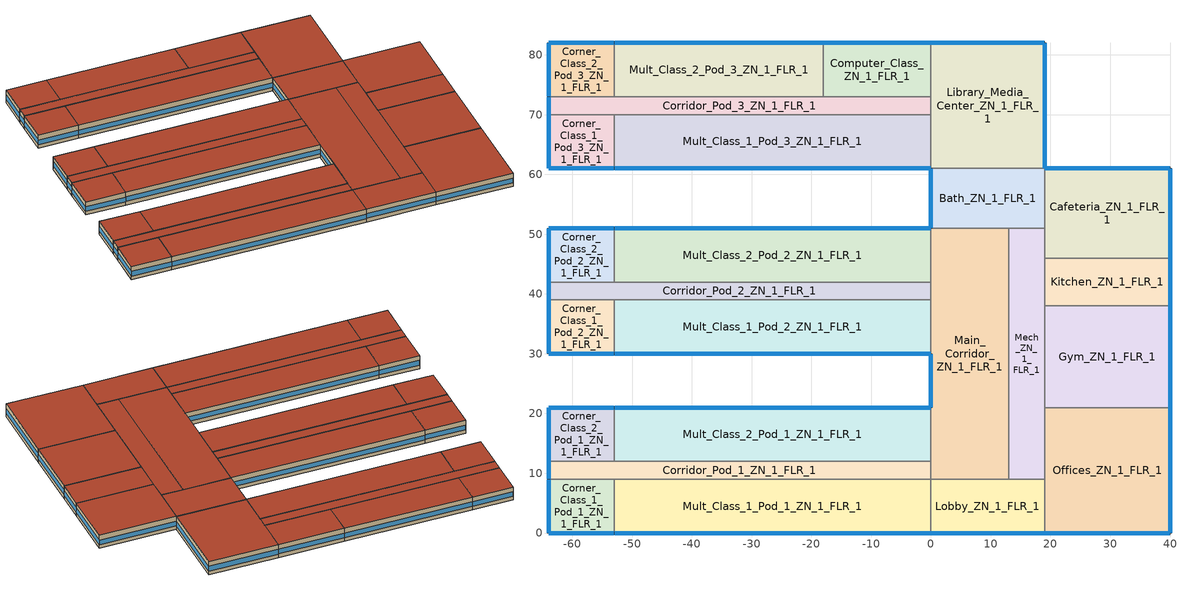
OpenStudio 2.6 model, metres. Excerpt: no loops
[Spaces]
Library_Media_Center_ZN_1_FLR_1
 floor ground: 19,82 19,61 0,61 0,82 z0
 wall outside: 19,61 19,82 0,82 z0:4
 wall to Computer_Class_ZN_1_FLR_1: 0,82 0,73 z0:4
 wall to Bath_ZN_1_FLR_1: 0,61 19,61 z0:4
 wall to Mult_Class_1_Pod_3_ZN_1_FLR_1: 0,70 0,61 z0:4
 wall to Corridor_Pod_3_ZN_1_FLR_1: 0,73 0,70 z0:4
 window: 19,61.05 19,81.95 / 18.95,82 0.05,82 z1.1:2.51
 roof outside: 19,61 19,82 0,82 0,61 z4
Main_Corridor_ZN_1_FLR_1
 floor ground: 13,51 13,9 0,9 0,51 z0
 wall outside: 0,30 0,21 z0:4
 wall to Lobby_ZN_1_FLR_1: 0,9 13,9 z0:4
 wall to Mult_Class_2_Pod_2_ZN_1_FLR_1: 0,51 0,42 z0:4
 wall to Mult_Class_2_Pod_1_ZN_1_FLR_1: 0,21 0,12 z0:4
 wall to Corridor_Pod_1_ZN_1_FLR_1: 0,12 0,9 z0:4
 wall to Bath_ZN_1_FLR_1: 13,51 0,51 z0:4
 wall to Mech_ZN_1_FLR_1: 13,9 13,51 z0:4
 wall to Corridor_Pod_2_ZN_1_FLR_1: 0,42 0,39 z0:4
 wall to Mult_Class_1_Pod_2_ZN_1_FLR_1: 0,39 0,30 z0:4
 window: 0,29.95 0,21.05 z1.1:2.52
 roof outside: 13,9 13,51 0,51 0,9 z4
Corridor_Pod_2_ZN_1_FLR_1
 floor ground: 0,42 0,39 -64,39 -64,42 z0
 wall outside: -64,42 -64,39 z0:4
 wall to Corner_Class_2_Pod_2_ZN_1_FLR_1: -53,42 -64,42 z0:4
 wall to Mult_Class_1_Pod_2_ZN_1_FLR_1: -53,39 0,39 z0:4
 wall to Corner_Class_1_Pod_2_ZN_1_FLR_1: -64,39 -53,39 z0:4
 wall to Mult_Class_2_Pod_2_ZN_1_FLR_1: 0,42 -53,42 z0:4
 window: -64,41.95 -64,39.05 z1.1:2.55
 roof outside: 0,39 0,42 -64,42 -64,39 z4
Kitchen_ZN_1_FLR_1
 floor ground: 40,46 40,38 19,38 19,46 z0
 wall outside: 40,38 40,46 z0:4
 wall to Mech_ZN_1_FLR_1: 19,46 19,38 z0:4
 wall to Cafeteria_ZN_1_FLR_1: 40,46 19,46 z0:4
 wall to Gym_ZN_1_FLR_1: 19,38 40,38 z0:4
 window: 40,38.05 40,45.95 z1.1:2.52
 roof outside: 40,38 40,46 19,46 19,38 z4
Computer_Class_ZN_1_FLR_1
 floor ground: 0,82 0,73 -18,73 -18,82 z0
 wall outside: 0,82 -18,82 z0:4
 wall to Corridor_Pod_3_ZN_1_FLR_1: -18,73 0,73 z0:4
 wall to Mult_Class_2_Pod_3_ZN_1_FLR_1: -18,82 -18,73 z0:4
 window: -0.05,82 -17.95,82 z1.1:2.51
 roof outside: 0,73 0,82 -18,82 -18,73 z4
Corner_Class_2_Pod_2_ZN_1_FLR_1
 floor ground: -53,51 -53,42 -64,42 -64,51 z0
 wall outside: -53,51 -64,51 -64,42 z0:4
 wall to Mult_Class_2_Pod_2_ZN_1_FLR_1: -53,42 -53,51 z0:4
 window: -53.05,51 -63.95,51 z1.1:2.51; -64,50.95 -64,42.05 z1.1:2.52
 roof outside: -53,42 -53,51 -64,51 -64,42 z4
Corridor_Pod_3_ZN_1_FLR_1
 floor ground: 0,73 0,70 -64,70 -64,73 z0
 wall outside: -64,73 -64,70 z0:4
 wall to Mult_Class_2_Pod_3_ZN_1_FLR_1: -18,73 -53,73 z0:4
 wall to Corner_Class_2_Pod_3_ZN_1_FLR_1: -53,73 -64,73 z0:4
 wall to Mult_Class_1_Pod_3_ZN_1_FLR_1: -53,70 0,70 z0:4
 wall to Corner_Class_1_Pod_3_ZN_1_FLR_1: -64,70 -53,70 z0:4
 window: -64,72.95 -64,70.05 z1.1:2.55
 roof outside: 0,70 0,73 -64,73 -64,70 z4
Mech_ZN_1_FLR_1
 floor ground: 19,51 19,9 13,9 13,51 z0
 wall to Lobby_ZN_1_FLR_1: 13,9 19,9 z0:4
 wall to Offices_ZN_1_FLR_1: 19,9 19,21 z0:4
 wall to Gym_ZN_1_FLR_1: 19,21 19,38 z0:4
 wall to Bath_ZN_1_FLR_1: 19,51 13,51 z0:4
 wall to Cafeteria_ZN_1_FLR_1: 19,46 19,51 z0:4
 roof outside: 19,9 19,51 13,51 13,9 z4
Mult_Class_1_Pod_1_ZN_1_FLR_1
 floor ground: 0,9 0,0 -53,0 -53,9 z0
 wall outside: -53,0 0,0 z0:4
 wall to Lobby_ZN_1_FLR_1: 0,0 0,9 z0:4
 wall to Corridor_Pod_1_ZN_1_FLR_1: 0,9 -53,9 z0:4
 wall to Corner_Class_1_Pod_1_ZN_1_FLR_1: -53,9 -53,0 z0:4
 window: -52.95,0 -0.05,0 z1.1:2.5
 roof outside: 0,0 0,9 -53,9 -53,0 z4
Mult_Class_1_Pod_2_ZN_1_FLR_1
 floor ground: 0,39 0,30 -53,30 -53,39 z0
 wall outside: -53,30 0,30 z0:4
 wall to Corner_Class_1_Pod_2_ZN_1_FLR_1: -53,39 -53,30 z0:4
 window: -52.95,30 -0.05,30 z1.1:2.5
 roof outside: 0,30 0,39 -53,39 -53,30 z4
Cafeteria_ZN_1_FLR_1
 floor ground: 40,61 40,46 19,46 19,61 z0
 wall outside: 40,46 40,61 19,61 z0:4
 wall to Bath_ZN_1_FLR_1: 19,61 19,51 z0:4
 window: 39.95,61 19.05,61 / 40,46.05 40,60.95 z1.1:2.51
 roof outside: 40,46 40,61 19,61 19,46 z4
Corner_Class_2_Pod_3_ZN_1_FLR_1
 floor ground: -53,82 -53,73 -64,73 -64,82 z0
 wall outside: -53,82 -64,82 -64,73 z0:4
 wall to Mult_Class_2_Pod_3_ZN_1_FLR_1: -53,73 -53,82 z0:4
 window: -64,81.95 -64,73.05 z1.1:2.52; -53.05,82 -63.95,82 z1.1:2.51
 roof outside: -53,73 -53,82 -64,82 -64,73 z4
Corner_Class_2_Pod_1_ZN_1_FLR_1
 floor ground: -53,21 -53,12 -64,12 -64,21 z0
 wall outside: -53,21 -64,21 -64,12 z0:4
 wall to Mult_Class_2_Pod_1_ZN_1_FLR_1: -53,12 -53,21 z0:4
 wall to Corridor_Pod_1_ZN_1_FLR_1: -64,12 -53,12 z0:4
 window: -53.05,21 -63.95,21 z1.1:2.51; -64,20.95 -64,12.05 z1.1:2.52
 roof outside: -53,12 -53,21 -64,21 -64,12 z4
Corridor_Pod_1_ZN_1_FLR_1
 floor ground: 0,12 0,9 -64,9 -64,12 z0
 wall outside: -64,12 -64,9 z0:4
 wall to Corner_Class_1_Pod_1_ZN_1_FLR_1: -64,9 -53,9 z0:4
 wall to Mult_Class_2_Pod_1_ZN_1_FLR_1: 0,12 -53,12 z0:4
 window: -64,11.95 -64,9.05 z1.1:2.55
 roof outside: 0,9 0,12 -64,12 -64,9 z4
Mult_Class_2_Pod_2_ZN_1_FLR_1
 floor ground: 0,51 0,42 -53,42 -53,51 z0
 wall outside: 0,51 -53,51 z0:4
 window: -0.05,51 -52.95,51 z1.1:2.5
 roof outside: 0,42 0,51 -53,51 -53,42 z4
Bath_ZN_1_FLR_1
 floor ground: 19,61 19,51 0,51 0,61 z0
 wall outside: 0,61 0,51 z0:4
 window: 0,60.95 0,51.05 z1.1:2.51
 roof outside: 19,51 19,61 0,61 0,51 z4
Corner_Class_1_Pod_3_ZN_1_FLR_1
 floor ground: -53,70 -53,61 -64,61 -64,70 z0
 wall outside: -64,70 -64,61 -53,61 z0:4
 wall to Mult_Class_1_Pod_3_ZN_1_FLR_1: -53,61 -53,70 z0:4
 window: -64,69.95 -64,61.05 z1.1:2.52; -63.95,61 -53.05,61 z1.1:2.51
 roof outside: -53,61 -53,70 -64,70 -64,61 z4
Gym_ZN_1_FLR_1
 floor ground: 40,38 40,21 19,21 19,38 z0
 wall outside: 40,21 40,38 z0:4
 wall to Offices_ZN_1_FLR_1: 19,21 40,21 z0:4
 window: 40,21.05 40,37.95 z1.1:2.51
 roof outside: 40,21 40,38 19,38 19,21 z4
Lobby_ZN_1_FLR_1
 floor ground: 19,9 19,0 0,0 0,9 z0
 wall outside: 0,0 19,0 z0:4
 wall to Offices_ZN_1_FLR_1: 19,0 19,9 z0:4
 window: 0.05,0 18.95,0 z1.1:2.51
 roof outside: 19,0 19,9 0,9 0,0 z4
Mult_Class_2_Pod_1_ZN_1_FLR_1
 floor ground: 0,21 0,12 -53,12 -53,21 z0
 wall outside: 0,21 -53,21 z0:4
 window: -0.05,21 -52.95,21 z1.1:2.5
 roof outside: 0,12 0,21 -53,21 -53,12 z4
Mult_Class_2_Pod_3_ZN_1_FLR_1
 floor ground: -18,82 -18,73 -53,73 -53,82 z0
 wall outside: -18,82 -53,82 z0:4
 window: -18.05,82 -52.95,82 z1.1:2.5
 roof outside: -18,73 -18,82 -53,82 -53,73 z4
Offices_ZN_1_FLR_1
 floor ground: 40,21 40,0 19,0 19,21 z0
 wall outside: 19,0 40,0 40,21 z0:4
 window: 19.05,0 39.95,0 / 40,0.05 40,20.95 z1.1:2.51
 roof outside: 40,0 40,21 19,21 19,0 z4
Mult_Class_1_Pod_3_ZN_1_FLR_1
 floor ground: 0,70 0,61 -53,61 -53,70 z0
 wall outside: -53,61 0,61 z0:4
 window: -52.95,61 -0.05,61 z1.1:2.5
 roof outside: 0,61 0,70 -53,70 -53,61 z4
Corner_Class_1_Pod_2_ZN_1_FLR_1
 floor ground: -53,39 -53,30 -64,30 -64,39 z0
 wall outside: -64,39 -64,30 -53,30 z0:4
 window: -64,38.95 -64,30.05 z1.1:2.52; -63.95,30 -53.05,30 z1.1:2.51
 roof outside: -53,30 -53,39 -64,39 -64,30 z4
Corner_Class_1_Pod_1_ZN_1_FLR_1
 floor ground: -53,9 -53,0 -64,0 -64,9 z0
 wall outside: -64,9 -64,0 -53,0 z0:4
 window: -63.95,0 -53.05,0 z1.1:2.51; -64,8.95 -64,0.05 z1.1:2.52
 roof outside: -53,0 -53,9 -64,9 -64,0 z4
[Site]
Toronto Pearson Intl AP_ON_CAN: Latitude {deg}=43.677; Longitude {deg}=-79.631; Time Zone {hr}=-5; Elevation {m}=173.4; Terrain=City
[Building]
Building 1: North Axis {deg}=0; Default Construction Set=BTAP-Mass at hdd = 3890.0; Standards Number of Stories=1; Standards Number of Above Ground Stories=1; Standards Building Type=PrimarySchool
[Site:WaterMainsTemperature]
Calculation Method=Correlation; Annual Average Outdoor Air Temperature {C}=9.05833; Maximum Difference In Monthly Average Outdoor Air Temperatures {deltaC}=28.3
[Site:GroundTemperature:BuildingSurface]
19.527, 19.502, 19.536, 19.598, 20.002, 21.64, 22.225, 22.375, 21.449, 20.121, 19.802, 19.633
[SizingPeriod:DesignDay] Barometric Pressure {Pa}=99259; Sky Clearness=0; Rain Indicator=0; Snow Indicator=0; Day of Month=21; Daylight Saving Time Indicator=0; Humidity Indicating Type=Wetbulb; Dry-Bulb Temperature Range Modifier Type=DefaultMultipliers
Name | Maximum Dry-Bulb Temperature {C} | Daily Dry-Bulb Temperature Range {deltaC} | Humidity Indicating Conditions at Maximum Dry-Bulb | Wind Speed {m/s} | Wind Direction {deg} | Month | Day Type | Solar Model Indicator | ASHRAE Taub | ASHRAE Taud
Toronto Pearson Intl AP Ann Htg 99.6% Condns DB | -18 | 0 | -18 | 5.2 | 0 | 1 | WinterDesignDay | ASHRAEClearSky
Toronto Pearson Intl AP Ann Clg .4% Condns DB=>MWB | 31.3 | 9.7 | 22.4 | 6 | 270 | 7 | SummerDesignDay | ASHRAETau | 0.425 | 2.27
[Material:NoMass] Roughness=Smooth; Thermal Absorptance=0.9; Solar Absorptance=0.7
Name | Thermal Resistance {m2-K/W} | Visible Absorptance
Typical Carpet Pad; Typical Carpet Pad 1 | 0.21648 | 0.8
Typical Insulation 1 | 5.20402 | 0.7
Typical Insulation 2 | 3.32618 | 0.7
Typical Insulation 3 | 5.46446 | 0.7
Typical Carpet Pad 2 | 1.25503 | 0.8
Typical Carpet Pad 3; Typical Carpet Pad 4 | 2.57255 | 0.8
Typical Insulation 4 | 0.454528 | 0.7
Typical Insulation 5 | 0.454545 | 0.7
[Material]
Name | Roughness | Thickness {m} | Conductivity {W/m-K} | Density {kg/m3} | Specific Heat {J/kg-K} | Thermal Absorptance | Solar Absorptance | Visible Absorptance
G05 25mm wood | MediumSmooth | 0.0254 | 0.15 | 608 | 1630 | 0.9 | 0.5 | 0.5
100mm Normalweight concrete floor 1 | MediumSmooth | 0.1016 | 2.31 | 2322 | 832
G01 13mm gypsum board 1 | Smooth | 0.0127 | 0.16 | 800 | 1090 | 0.9 | 0.7 | 0.5
4 in. Normalweight Concrete Floor 1 | MediumRough | 0.1016 | 2.31 | 2322 | 832 | 0.9 | 0.7 | 0.7
1IN Stucco 1 | Smooth | 0.0253 | 0.6918 | 1858 | 837 | 0.9 | 0.7 | 0.92
8IN CONCRETE HW RefBldg 1 | Rough | 0.2032 | 1.311 | 2240 | 836.8 | 0.9 | 0.7 | 0.7
1/2IN Gypsum 1 | Smooth | 0.0127 | 0.16 | 784.9 | 830 | 0.9 | 0.4 | 0.4
Metal Roof Surface 1; F08 Metal surface 1 | Smooth | 0.0008 | 45.28 | 7824 | 500 | 0.9 | 0.7 | 0.7
6 in. Normalweight Concrete Floor 1; 6 in. Normalweight Concrete Floor 2; 6 in. Normalweight Concrete Floor 3 | MediumRough | 0.1524 | 2.31 | 2322 | 832 | 0.9 | 0.7 | 0.7
[Construction]
BTAP-Int-Partition; BTAP-Int-Door: G05 25mm wood
BTAP-Int-Floor: 100mm Normalweight concrete floor 1, Typical Carpet Pad
BTAP-Int-Wall: G01 13mm gypsum board 1, G01 13mm gypsum board 1
BTAP-Int-Ceiling: Typical Carpet Pad, 100mm Normalweight concrete floor 1
BTAP-Int-Window: SimpleGlazing
BTAP-Ext-Floor-Mass:U-0.183: Typical Insulation 1, 4 in. Normalweight Concrete Floor 1, Typical Carpet Pad 1
BTAP-Ext-Wall-Mass:U-0.278: 1IN Stucco 1, 8IN CONCRETE HW RefBldg 1, Typical Insulation 2, 1/2IN Gypsum 1
BTAP-Ext-Roof-Metal:U-0.183: Metal Roof Surface 1, Typical Insulation 3
BTAP-Grnd-Floor-Mass:U-0.757: 6 in. Normalweight Concrete Floor 1, Typical Carpet Pad 2
BTAP-Grnd-Wall-Mass:U-0.379: 6 in. Normalweight Concrete Floor 2, Typical Carpet Pad 3
BTAP-Grnd-Roof-Mass:U-0.379: 6 in. Normalweight Concrete Floor 3, Typical Carpet Pad 4
BTAP-Ext-FixedWindow:U=0.220 SHGC=0.600; BTAP-Ext-GlassDoors:U=0.220 SHGC=0.600; BTAP-Ext-Skylights:U=0.220 SHGC=0.600; BTAP-Ext-DaylightDomes:U=0.220 SHGC=0.600; BTAP-Ext-DaylightDiffuser:U=0.220 SHGC=0.600: SimpleGlazing:U=0.220 SHGC=0.600
BTAP-Ext-Door:U-2.2: F08 Metal surface 1, Typical Insulation 4
BTAP-Ext-OverHeadDoor:U-2.2: Typical Insulation 5
[DefaultConstructionSet]
BTAP-Mass at hdd = 3890.0: Default Exterior Surface Constructions=BTAP-Mass at hdd = 3890.0; Default Interior Surface Constructions=Default Surface Constructions 2; Default Ground Contact Surface Constructions=BTAP-Mass at hdd = 3890.0 1; Default Exterior SubSurface Constructions=BTAP-Mass at hdd = 3890.0; Default Interior SubSurface Constructions=Default Sub Surface Constructions 2; Interior Partition Construction=BTAP-Int-Partition
[DefaultSurfaceConstructions]
Name | Floor Construction | Wall Construction | Roof Ceiling Construction
Default Surface Constructions 2 | BTAP-Int-Floor | BTAP-Int-Wall | BTAP-Int-Ceiling
BTAP-Mass at hdd = 3890.0 | BTAP-Ext-Floor-Mass:U-0.183 | BTAP-Ext-Wall-Mass:U-0.278 | BTAP-Ext-Roof-Metal:U-0.183
BTAP-Mass at hdd = 3890.0 1 | BTAP-Grnd-Floor-Mass:U-0.757 | BTAP-Grnd-Wall-Mass:U-0.379 | BTAP-Grnd-Roof-Mass:U-0.379
[DefaultSubSurfaceConstructions]
Name | Fixed Window Construction | Operable Window Construction | Door Construction | Glass Door Construction | Overhead Door Construction | Skylight Construction | Tubular Daylight Dome Construction | Tubular Daylight Diffuser Construction
Default Sub Surface Constructions 2 | BTAP-Int-Window | BTAP-Int-Window | BTAP-Int-Door
BTAP-Mass at hdd = 3890.0 | BTAP-Ext-FixedWindow:U=0.220 SHGC=0.600 | BTAP-Ext-FixedWindow:U=0.220 SHGC=0.600 | BTAP-Ext-Door:U-2.2 | BTAP-Ext-GlassDoors:U=0.220 SHGC=0.600 | BTAP-Ext-OverHeadDoor:U-2.2 | BTAP-Ext-Skylights:U=0.220 SHGC=0.600 | BTAP-Ext-DaylightDomes:U=0.220 SHGC=0.600 | BTAP-Ext-DaylightDiffuser:U=0.220 SHGC=0.600
[WindowMaterial:SimpleGlazingSystem] U-Factor {W/m2-K}=2.2; Solar Heat Gain Coefficient=0.6; Visible Transmittance=0.21
SimpleGlazing; SimpleGlazing:U=0.220 SHGC=0.600
[Space] Building Story=Building Story 1; Part of Total Floor Area=Yes
Name | Space Type | Thermal Zone
Corner_Class_2_Pod_3_ZN_1_FLR_1; Corner_Class_2_Pod_2_ZN_1_FLR_1; Corner_Class_2_Pod_1_ZN_1_FLR_1 | Space Function Classroom/lecture/training | ALL_ST=Classroom/lecture/training_FL=Building Story 1_SCH=D 3
Library_Media_Center_ZN_1_FLR_1 | Space Function Library - reading | ALL_ST=Library - reading_FL=Building Story 1_SCH=C
Main_Corridor_ZN_1_FLR_1 | Space Function Corr. >= 2.4m wide-sch-D | WILD_ST=Corr. >= 2.4m wide-sch-D_FL=Building Story 1_SCH=D 1
Corridor_Pod_2_ZN_1_FLR_1; Corridor_Pod_1_ZN_1_FLR_1; Corridor_Pod_3_ZN_1_FLR_1 | Space Function Corr. >= 2.4m wide-sch-D | WILD_ST=Corr. >= 2.4m wide-sch-D_FL=Building Story 1_SCH=D
Mult_Class_2_Pod_2_ZN_1_FLR_1; Computer_Class_ZN_1_FLR_1; Mult_Class_2_Pod_1_ZN_1_FLR_1; Mult_Class_2_Pod_3_ZN_1_FLR_1 | Space Function Classroom/lecture/training | ALL_ST=Classroom/lecture/training_FL=Building Story 1_SCH=D 1
Kitchen_ZN_1_FLR_1 | Space Function Food preparation | ALL_ST=Food preparation_FL=Building Story 1_SCH=B
Mult_Class_1_Pod_3_ZN_1_FLR_1; Mult_Class_1_Pod_2_ZN_1_FLR_1; Mult_Class_1_Pod_1_ZN_1_FLR_1 | Space Function Classroom/lecture/training | ALL_ST=Classroom/lecture/training_FL=Building Story 1_SCH=D
Corner_Class_1_Pod_1_ZN_1_FLR_1; Corner_Class_1_Pod_3_ZN_1_FLR_1; Corner_Class_1_Pod_2_ZN_1_FLR_1 | Space Function Classroom/lecture/training | ALL_ST=Classroom/lecture/training_FL=Building Story 1_SCH=D 2
Mech_ZN_1_FLR_1 | Space Function Electrical/Mechanical-sch-D | WILD_ST=Electrical/Mechanical-sch-D_FL=Building Story 1_SCH=D
Cafeteria_ZN_1_FLR_1 | Space Function Conf./meet./multi-purpose | ALL_ST=Conf./meet./multi-purpose_FL=Building Story 1_SCH=C
Bath_ZN_1_FLR_1 | Space Function Washroom-sch-D | WET_ST=Washroom-sch-D_FL=Building Story 1_SCHD
Offices_ZN_1_FLR_1 | Space Function Office - enclosed | ALL_ST=Office - enclosed_FL=Building Story 1_SCH=A
Gym_ZN_1_FLR_1 | Space Function Gym - play | ALL_ST=Gym - play_FL=Building Story 1_SCH=B
Lobby_ZN_1_FLR_1 | Space Function Lobby - elevator | ALL_ST=Lobby - elevator_FL=Building Story 1_SCH=C
[BuildingStory]
Building Story 1: Nominal Z Coordinate {m}=0
[SpaceType] Standards Building Type=Space Function
Name | Default Schedule Set | Design Specification Outdoor Air Object | Standards Space Type
Space Function Washroom-sch-D | Space Function Washroom-sch-D Schedule Set | Space Function Washroom-sch-D Ventilation | Washroom-sch-D
Space Function Conf./meet./multi-purpose | Space Function Conf./meet./multi-purpose Schedule Set | Space Function Conf./meet./multi-purpose Ventilation | Conf./meet./multi-purpose
Space Function Classroom/lecture/training | Space Function Classroom/lecture/training Schedule Set | Space Function Classroom/lecture/training Ventilation | Classroom/lecture/training
Space Function Corr. >= 2.4m wide-sch-D | Space Function Corr. >= 2.4m wide-sch-D Schedule Set | Space Function Corr. >= 2.4m wide-sch-D Ventilation | Corr. >= 2.4m wide-sch-D
Space Function Gym - play | Space Function Gym - play Schedule Set | Space Function Gym - play Ventilation | Gym - play
Space Function Food preparation | Space Function Food preparation Schedule Set | Space Function Food preparation Ventilation | Food preparation
Space Function Library - reading | Space Function Library - reading Schedule Set | Space Function Library - reading Ventilation | Library - reading
Space Function Lobby - elevator | Space Function Lobby - elevator Schedule Set | Space Function Lobby - elevator Ventilation | Lobby - elevator
Space Function Electrical/Mechanical-sch-D | Space Function Electrical/Mechanical-sch-D Schedule Set | Space Function Electrical/Mechanical-sch-D Ventilation | Electrical/Mechanical-sch-D
Space Function Office - enclosed | Space Function Office - enclosed Schedule Set | Space Function Office - enclosed Ventilation | Office - enclosed
[People:Definition] Number of People Calculation Method=People/Area; Fraction Radiant=0.3
Name | People per Space Floor Area {person/m2}
Space Function Classroom/lecture/training People Definition | 0.133365
Space Function Conf./meet./multi-purpose People Definition; Space Function Gym - play People Definition | 0.199993
Space Function Corr. >= 2.4m wide-sch-D People Definition | 0.0100104
Space Function Electrical/Mechanical-sch-D People Definition | 0.0049514
Space Function Food preparation People Definition; Space Function Library - reading People Definition; Space Function Office - enclosed People Definition | 0.0500522
Space Function Lobby - elevator People Definition | 0.0999967
Space Function Washroom-sch-D People Definition | 0.0333681
[People] Work Efficiency Schedule=Work Efficiency Schedule; Clothing Insulation Schedule=Clothing Schedule; Air Velocity Schedule=Air Velocity Schedule; Multiplier=1
Name | People Definition | Space or SpaceType
Space Function Classroom/lecture/training People | Space Function Classroom/lecture/training People Definition | Space Function Classroom/lecture/training
Space Function Conf./meet./multi-purpose People | Space Function Conf./meet./multi-purpose People Definition | Space Function Conf./meet./multi-purpose
Space Function Corr. >= 2.4m wide-sch-D People | Space Function Corr. >= 2.4m wide-sch-D People Definition | Space Function Corr. >= 2.4m wide-sch-D
Space Function Electrical/Mechanical-sch-D People | Space Function Electrical/Mechanical-sch-D People Definition | Space Function Electrical/Mechanical-sch-D
Space Function Food preparation People | Space Function Food preparation People Definition | Space Function Food preparation
Space Function Gym - play People | Space Function Gym - play People Definition | Space Function Gym - play
Space Function Library - reading People | Space Function Library - reading People Definition | Space Function Library - reading
Space Function Lobby - elevator People | Space Function Lobby - elevator People Definition | Space Function Lobby - elevator
Space Function Office - enclosed People | Space Function Office - enclosed People Definition | Space Function Office - enclosed
Space Function Washroom-sch-D People | Space Function Washroom-sch-D People Definition | Space Function Washroom-sch-D
[Lights:Definition] Design Level Calculation Method=Watts/Area; Fraction Radiant=0.5; Fraction Visible=0.2
Name | Watts per Space Floor Area {W/m2}
Space Function Classroom/lecture/training Lights Definition | 11.9699
Space Function Conf./meet./multi-purpose Lights Definition | 11.8799
Space Function Corr. >= 2.4m wide-sch-D Lights Definition | 7.09994
Space Function Electrical/Mechanical-sch-D Lights Definition | 13.2999
Space Function Food preparation Lights Definition | 10.6999
Space Function Gym - play Lights Definition | 12.8999
Space Function Library - reading Lights Definition | 9.99992
Space Function Lobby - elevator Lights Definition | 6.89994
Space Function Office - enclosed Lights Definition | 11.8999
Space Function Washroom-sch-D Lights Definition | 9.44992
[Lights] Fraction Replaceable=1
Name | Lights Definition | Space or SpaceType
Space Function Classroom/lecture/training Lights | Space Function Classroom/lecture/training Lights Definition | Space Function Classroom/lecture/training
Space Function Conf./meet./multi-purpose Lights | Space Function Conf./meet./multi-purpose Lights Definition | Space Function Conf./meet./multi-purpose
Space Function Corr. >= 2.4m wide-sch-D Lights | Space Function Corr. >= 2.4m wide-sch-D Lights Definition | Space Function Corr. >= 2.4m wide-sch-D
Space Function Electrical/Mechanical-sch-D Lights | Space Function Electrical/Mechanical-sch-D Lights Definition | Space Function Electrical/Mechanical-sch-D
Space Function Food preparation Lights | Space Function Food preparation Lights Definition | Space Function Food preparation
Space Function Gym - play Lights | Space Function Gym - play Lights Definition | Space Function Gym - play
Space Function Library - reading Lights | Space Function Library - reading Lights Definition | Space Function Library - reading
Space Function Lobby - elevator Lights | Space Function Lobby - elevator Lights Definition | Space Function Lobby - elevator
Space Function Office - enclosed Lights | Space Function Office - enclosed Lights Definition | Space Function Office - enclosed
Space Function Washroom-sch-D Lights | Space Function Washroom-sch-D Lights Definition | Space Function Washroom-sch-D
[ElectricEquipment:Definition] Design Level Calculation Method=Watts/Area; Fraction Radiant=0.5
Name | Watts per Space Floor Area {W/m2}
Space Function Classroom/lecture/training Elec Equip Definition | 4.99996
Space Function Conf./meet./multi-purpose Elec Equip Definition; Space Function Electrical/Mechanical-sch-D Elec Equip Definition; Space Function Library - reading Elec Equip Definition; Space Function Lobby - elevator Elec Equip Definition; Space Function Washroom-sch-D Elec Equip Definition | 0.999992
Space Function Food preparation Elec Equip Definition | 9.99992
Space Function Gym - play Elec Equip Definition | 1.49999
Space Function Office - enclosed Elec Equip Definition | 7.49994
[ElectricEquipment]
Name | Electric Equipment Definition | Space or SpaceType
Space Function Classroom/lecture/training Elec Equip | Space Function Classroom/lecture/training Elec Equip Definition | Space Function Classroom/lecture/training
Space Function Conf./meet./multi-purpose Elec Equip | Space Function Conf./meet./multi-purpose Elec Equip Definition | Space Function Conf./meet./multi-purpose
Space Function Electrical/Mechanical-sch-D Elec Equip | Space Function Electrical/Mechanical-sch-D Elec Equip Definition | Space Function Electrical/Mechanical-sch-D
Space Function Food preparation Elec Equip | Space Function Food preparation Elec Equip Definition | Space Function Food preparation
Space Function Gym - play Elec Equip | Space Function Gym - play Elec Equip Definition | Space Function Gym - play
Space Function Library - reading Elec Equip | Space Function Library - reading Elec Equip Definition | Space Function Library - reading
Space Function Lobby - elevator Elec Equip | Space Function Lobby - elevator Elec Equip Definition | Space Function Lobby - elevator
Space Function Office - enclosed Elec Equip | Space Function Office - enclosed Elec Equip Definition | Space Function Office - enclosed
Space Function Washroom-sch-D Elec Equip | Space Function Washroom-sch-D Elec Equip Definition | Space Function Washroom-sch-D
[DesignSpecification:OutdoorAir] Outdoor Air Method=Sum
Name | Outdoor Air Flow per Floor Area {m3/s-m2}
Space Function Classroom/lecture/training Ventilation | 0.00278384
Space Function Conf./meet./multi-purpose Ventilation | 0.0015748
Space Function Corr. >= 2.4m wide-sch-D Ventilation; Space Function Electrical/Mechanical-sch-D Ventilation; Space Function Washroom-sch-D Ventilation | 0.0003048
Space Function Food preparation Ventilation | 0.0013716
Space Function Gym - play Ventilation | 0.001524
Space Function Library - reading Ventilation | 0.0008636
Space Function Lobby - elevator Ventilation | 0.0041148
Space Function Office - enclosed Ventilation | 0.0004318
[DefaultScheduleSet] People Activity Level Schedule=NECB-Activity; Infiltration Schedule=Always On
Name | Number of People Schedule | Lighting Schedule | Electric Equipment Schedule
Space Function Classroom/lecture/training Schedule Set; Space Function Corr. >= 2.4m wide-sch-D Schedule Set; Space Function Electrical/Mechanical-sch-D Schedule Set; Space Function Washroom-sch-D Schedule Set | NECB-D-Occupancy | NECB-D-Lighting | NECB-D-Electric-Equipment
Space Function Conf./meet./multi-purpose Schedule Set; Space Function Library - reading Schedule Set; Space Function Lobby - elevator Schedule Set | NECB-C-Occupancy | NECB-C-Lighting | NECB-C-Electric-Equipment
Space Function Food preparation Schedule Set; Space Function Gym - play Schedule Set | NECB-B-Occupancy | NECB-B-Lighting | NECB-B-Electric-Equipment
Space Function Office - enclosed Schedule Set | NECB-A-Occupancy | NECB-A-Lighting | NECB-A-Electric-Equipment
[ThermostatSetpoint:DualSetpoint]
Name | Heating Setpoint Temperature Schedule | Cooling Setpoint Temperature Schedule
Space Function Washroom-sch-D Thermostat 2; Space Function Classroom/lecture/training Thermostat 14; Space Function Classroom/lecture/training Thermostat 15; Space Function Classroom/lecture/training Thermostat 16; Space Function Classroom/lecture/training Thermostat 17; Space Function Corr. >= 2.4m wide-sch-D Thermostat 5; Space Function Corr. >= 2.4m wide-sch-D Thermostat 6; Space Function Electrical/Mechanical-sch-D Thermostat 2 | NECB-D-Thermostat Setpoint-Heating | NECB-D-Thermostat Setpoint-Cooling
Space Function Food preparation Thermostat 2; Space Function Gym - play Thermostat 2 | NECB-B-Thermostat Setpoint-Heating | NECB-B-Thermostat Setpoint-Cooling
Space Function Lobby - elevator Thermostat 2; Space Function Library - reading Thermostat 2; Space Function Conf./meet./multi-purpose Thermostat 2 | NECB-C-Thermostat Setpoint-Heating | NECB-C-Thermostat Setpoint-Cooling
Space Function Office - enclosed Thermostat 2 | NECB-A-Thermostat Setpoint-Heating | NECB-A-Thermostat Setpoint-Cooling
[SpaceInfiltration:DesignFlowRate] Schedule=Always On Discrete; Design Flow Rate Calculation Method=Flow/ExteriorArea; Flow per Exterior Surface Area {m3/s-m2}=0.00025; Constant Term Coefficient=0; Temperature Term Coefficient=0; Velocity Term Coefficient=0.224; Velocity Squared Term Coefficient=0
Name | Space or SpaceType
Bath_ZN_1_FLR_1 Infiltration | Bath_ZN_1_FLR_1
Cafeteria_ZN_1_FLR_1 Infiltration | Cafeteria_ZN_1_FLR_1
Computer_Class_ZN_1_FLR_1 Infiltration | Computer_Class_ZN_1_FLR_1
Corner_Class_1_Pod_1_ZN_1_FLR_1 Infiltration | Corner_Class_1_Pod_1_ZN_1_FLR_1
Corner_Class_1_Pod_2_ZN_1_FLR_1 Infiltration | Corner_Class_1_Pod_2_ZN_1_FLR_1
Corner_Class_1_Pod_3_ZN_1_FLR_1 Infiltration | Corner_Class_1_Pod_3_ZN_1_FLR_1
Corner_Class_2_Pod_1_ZN_1_FLR_1 Infiltration | Corner_Class_2_Pod_1_ZN_1_FLR_1
Corner_Class_2_Pod_2_ZN_1_FLR_1 Infiltration | Corner_Class_2_Pod_2_ZN_1_FLR_1
Corner_Class_2_Pod_3_ZN_1_FLR_1 Infiltration | Corner_Class_2_Pod_3_ZN_1_FLR_1
Corridor_Pod_1_ZN_1_FLR_1 Infiltration | Corridor_Pod_1_ZN_1_FLR_1
Corridor_Pod_2_ZN_1_FLR_1 Infiltration | Corridor_Pod_2_ZN_1_FLR_1
Corridor_Pod_3_ZN_1_FLR_1 Infiltration | Corridor_Pod_3_ZN_1_FLR_1
Gym_ZN_1_FLR_1 Infiltration | Gym_ZN_1_FLR_1
Kitchen_ZN_1_FLR_1 Infiltration | Kitchen_ZN_1_FLR_1
Library_Media_Center_ZN_1_FLR_1 Infiltration | Library_Media_Center_ZN_1_FLR_1
Lobby_ZN_1_FLR_1 Infiltration | Lobby_ZN_1_FLR_1
Main_Corridor_ZN_1_FLR_1 Infiltration | Main_Corridor_ZN_1_FLR_1
Mech_ZN_1_FLR_1 Infiltration | Mech_ZN_1_FLR_1
Mult_Class_1_Pod_1_ZN_1_FLR_1 Infiltration | Mult_Class_1_Pod_1_ZN_1_FLR_1
Mult_Class_1_Pod_2_ZN_1_FLR_1 Infiltration | Mult_Class_1_Pod_2_ZN_1_FLR_1
Mult_Class_1_Pod_3_ZN_1_FLR_1 Infiltration | Mult_Class_1_Pod_3_ZN_1_FLR_1
Mult_Class_2_Pod_1_ZN_1_FLR_1 Infiltration | Mult_Class_2_Pod_1_ZN_1_FLR_1
Mult_Class_2_Pod_2_ZN_1_FLR_1 Infiltration | Mult_Class_2_Pod_2_ZN_1_FLR_1
Mult_Class_2_Pod_3_ZN_1_FLR_1 Infiltration | Mult_Class_2_Pod_3_ZN_1_FLR_1
Offices_ZN_1_FLR_1 Infiltration | Offices_ZN_1_FLR_1
[ThermalZone] Use Ideal Air Loads=No
Name | Thermostat
WET_ST=Washroom-sch-D_FL=Building Story 1_SCHD | Space Function Washroom-sch-D Thermostat 2
ALL_ST=Classroom/lecture/training_FL=Building Story 1_SCH=D | Space Function Classroom/lecture/training Thermostat 14
ALL_ST=Food preparation_FL=Building Story 1_SCH=B | Space Function Food preparation Thermostat 2
ALL_ST=Classroom/lecture/training_FL=Building Story 1_SCH=D 1 | Space Function Classroom/lecture/training Thermostat 15
ALL_ST=Gym - play_FL=Building Story 1_SCH=B | Space Function Gym - play Thermostat 2
ALL_ST=Classroom/lecture/training_FL=Building Story 1_SCH=D 2 | Space Function Classroom/lecture/training Thermostat 16
ALL_ST=Lobby - elevator_FL=Building Story 1_SCH=C | Space Function Lobby - elevator Thermostat 2
ALL_ST=Library - reading_FL=Building Story 1_SCH=C | Space Function Library - reading Thermostat 2
ALL_ST=Classroom/lecture/training_FL=Building Story 1_SCH=D 3 | Space Function Classroom/lecture/training Thermostat 17
ALL_ST=Conf./meet./multi-purpose_FL=Building Story 1_SCH=C | Space Function Conf./meet./multi-purpose Thermostat 2
ALL_ST=Office - enclosed_FL=Building Story 1_SCH=A | Space Function Office - enclosed Thermostat 2
WILD_ST=Corr. >= 2.4m wide-sch-D_FL=Building Story 1_SCH=D | Space Function Corr. >= 2.4m wide-sch-D Thermostat 5
WILD_ST=Corr. >= 2.4m wide-sch-D_FL=Building Story 1_SCH=D 1 | Space Function Corr. >= 2.4m wide-sch-D Thermostat 6
WILD_ST=Electrical/Mechanical-sch-D_FL=Building Story 1_SCH=D | Space Function Electrical/Mechanical-sch-D Thermostat 2
[Schedule:Ruleset]
Clothing Schedule: Default Day Schedule=Clothing Schedule Default Winter Clothes
Air Velocity Schedule: Default Day Schedule=Air Velocity Schedule Default
Work Efficiency Schedule: Default Day Schedule=Work Efficiency Schedule Default
NECB-D-Occupancy: Default Day Schedule=NECB-D-Occupancy Default
NECB-Activity: Default Day Schedule=NECB-Activity Default; Summer Design Day Schedule=NECB-Activity Summer Design Day; Winter Design Day Schedule=NECB-Activity Winter Design Day
NECB-D-Lighting: Default Day Schedule=NECB-D-Lighting Default
NECB-D-Electric-Equipment: Default Day Schedule=NECB-D-Electric-Equipment Default
Always On: Default Day Schedule=Always On Default
NECB-D-Thermostat Setpoint-Heating: Default Day Schedule=NECB-D-Thermostat Setpoint-Heating Default
NECB-D-Thermostat Setpoint-Cooling: Default Day Schedule=NECB-D-Thermostat Setpoint-Cooling Default
NECB-C-Occupancy: Default Day Schedule=NECB-C-Occupancy Default
NECB-C-Lighting: Default Day Schedule=NECB-C-Lighting Default
NECB-C-Electric-Equipment: Default Day Schedule=NECB-C-Electric-Equipment Default
NECB-C-Thermostat Setpoint-Heating: Default Day Schedule=NECB-C-Thermostat Setpoint-Heating Default
NECB-C-Thermostat Setpoint-Cooling: Default Day Schedule=NECB-C-Thermostat Setpoint-Cooling Default
NECB-B-Occupancy: Default Day Schedule=NECB-B-Occupancy Default
NECB-B-Lighting: Default Day Schedule=NECB-B-Lighting Default
NECB-B-Electric-Equipment: Default Day Schedule=NECB-B-Electric-Equipment Default
NECB-B-Thermostat Setpoint-Heating: Default Day Schedule=NECB-B-Thermostat Setpoint-Heating Default
NECB-B-Thermostat Setpoint-Cooling: Default Day Schedule=NECB-B-Thermostat Setpoint-Cooling Default
NECB-A-Occupancy: Default Day Schedule=NECB-A-Occupancy Default
NECB-A-Lighting: Default Day Schedule=NECB-A-Lighting Default
NECB-A-Electric-Equipment: Default Day Schedule=NECB-A-Electric-Equipment Default
NECB-A-Thermostat Setpoint-Heating: Default Day Schedule=NECB-A-Thermostat Setpoint-Heating Default
NECB-A-Thermostat Setpoint-Cooling: Default Day Schedule=NECB-A-Thermostat Setpoint-Cooling Default
[Schedule:Day]
Clothing Schedule Default Winter Clothes; Always On Default: 24, 0, 1
Clothing Schedule Summer Clothes: 24, 0, 0.5
Air Velocity Schedule Default; NECB-A-Electric-Equipment Sat Day; NECB-A-Electric-Equipment Sun|Hol Day: 24, 0, 0.2
Work Efficiency Schedule Default; NECB-D-Occupancy Sat Day; NECB-D-Occupancy Sun|Hol Day; NECB-A-Occupancy Sat Day; NECB-A-Occupancy Sun|Hol Day: 24, 0, 0
NECB-D-Occupancy Default; NECB-D-Occupancy Default|Wkdy Day: 8, 0, 0, 9, 0, 0.1, 12, 0, 0.9, 16, 0, 0.8, 17, 0, 0.5, 18, 0, 0.2, 19, 0, 0.1, 22, 0, 0.3, 23, 0, 0.1, 24, 0, 0
NECB-Activity Default; NECB-Activity Winter Design Day; NECB-Activity Summer Design Day: 24, 0, 130
NECB-D-Lighting Default; NECB-D-Lighting Default|Wkdy Day; NECB-D-Electric-Equipment Default; NECB-D-Electric-Equipment Default|Wkdy Day: 8, 0, 0.05, 9, 0, 0.3, 16, 0, 0.9, 17, 0, 0.7, 19, 0, 0.5, 22, 0, 0.7, 23, 0, 0.3, 24, 0, 0.05
NECB-D-Lighting Sat Day; NECB-D-Lighting Sun|Hol Day; NECB-D-Electric-Equipment Sat Day; NECB-D-Electric-Equipment Sun|Hol Day; NECB-A-Lighting Sat Day; NECB-A-Lighting Sun|Hol Day: 24, 0, 0.05
NECB-D-Thermostat Setpoint-Heating Default; NECB-D-Thermostat Setpoint-Heating Default|Wkdy Day: 7, 0, 18, 8, 0, 20, 23, 0, 22, 24, 0, 18
NECB-D-Thermostat Setpoint-Heating Sat Day; NECB-D-Thermostat Setpoint-Heating Sun|Hol Day; NECB-A-Thermostat Setpoint-Heating Sat Day; NECB-A-Thermostat Setpoint-Heating Sun|Hol Day: 24, 0, 18
NECB-D-Thermostat Setpoint-Cooling Default; NECB-D-Thermostat Setpoint-Cooling Default|Wkdy Day: 7, 0, 35, 23, 0, 24, 24, 0, 35
NECB-D-Thermostat Setpoint-Cooling Sat Day; NECB-D-Thermostat Setpoint-Cooling Sun|Hol Day; NECB-A-Thermostat Setpoint-Cooling Sat Day; NECB-A-Thermostat Setpoint-Cooling Sun|Hol Day: 24, 0, 35
NECB-C-Occupancy Default; NECB-C-Occupancy Default|Wkdy Day: 8, 0, 0, 9, 0, 0.1, 10, 0, 0.2, 12, 0, 0.5, 16, 0, 0.7, 17, 0, 0.8, 18, 0, 0.7, 19, 0, 0.5, 21, 0, 0.3, 24, 0, 0
NECB-C-Occupancy Sat Day: 8, 0, 0, 9, 0, 0.1, 10, 0, 0.2, 11, 0, 0.5, 12, 0, 0.6, 13, 0, 0.8, 16, 0, 0.9, 17, 0, 0.8, 18, 0, 0.7, 19, 0, 0.5, 21, 0, 0.2, 24, 0, 0
NECB-C-Occupancy Sun|Hol Day: 10, 0, 0, 11, 0, 0.1, 13, 0, 0.2, 18, 0, 0.4, 19, 0, 0.2, 24, 0, 0
NECB-C-Lighting Default; NECB-C-Lighting Default|Wkdy Day; NECB-C-Lighting Sat Day; NECB-C-Electric-Equipment Default; NECB-C-Electric-Equipment Default|Wkdy Day; NECB-C-Electric-Equipment Sat Day: 8, 0, 0.05, 9, 0, 0.5, 19, 0, 0.9, 20, 0, 0.6, 21, 0, 0.5, 24, 0, 0.05
NECB-C-Lighting Sun|Hol Day; NECB-C-Electric-Equipment Sun|Hol Day: 10, 0, 0.05, 11, 0, 0.5, 18, 0, 0.9, 19, 0, 0.6, 24, 0, 0.05
NECB-C-Thermostat Setpoint-Heating Default; NECB-C-Thermostat Setpoint-Heating Default|Wkdy Day; NECB-C-Thermostat Setpoint-Heating Sat Day: 7, 0, 18, 8, 0, 20, 21, 0, 22, 24, 0, 18
NECB-C-Thermostat Setpoint-Heating Sun|Hol Day: 9, 0, 18, 10, 0, 20, 19, 0, 22, 24, 0, 18
NECB-C-Thermostat Setpoint-Cooling Default; NECB-C-Thermostat Setpoint-Cooling Default|Wkdy Day; NECB-C-Thermostat Setpoint-Cooling Sat Day: 7, 0, 35, 21, 0, 24, 24, 0, 35
NECB-C-Thermostat Setpoint-Cooling Sun|Hol Day: 9, 0, 35, 19, 0, 24, 24, 0, 35
NECB-B-Occupancy Default; NECB-B-Occupancy Default|Wkdy Day: 1, 0, 0.3, 2, 0, 0.1, 9, 0, 0, 10, 0, 0.1, 11, 0, 0.2, 12, 0, 0.5, 13, 0, 0.9, 14, 0, 0.8, 15, 0, 0.5, 17, 0, 0.2, 18, 0, 0.3, 19, 0, 0.6, 22, 0, 0.9, 23, 0, 0.6, 24, 0, 0.4
NECB-B-Occupancy Sat Day: 1, 0, 0.5, 2, 0, 0.3, 9, 0, 0, 10, 0, 0.1, 11, 0, 0.2, 12, 0, 0.5, 13, 0, 0.9, 14, 0, 0.8, 15, 0, 0.5, 17, 0, 0.2, 18, 0, 0.3, 19, 0, 0.6, 22, 0, 0.9, 24, 0, 0.6
NECB-B-Occupancy Sun|Hol Day: 1, 0, 0.1, 2, 0, 0.3, 10, 0, 0, 11, 0, 0.1, 12, 0, 0.4, 14, 0, 0.5, 15, 0, 0.4, 18, 0, 0.2, 19, 0, 0.5, 21, 0, 0.7, 22, 0, 0.5, 23, 0, 0.3, 24, 0, 0.1
NECB-B-Lighting Default; NECB-B-Lighting Default|Wkdy Day; NECB-B-Lighting Sat Day; NECB-B-Electric-Equipment Default; NECB-B-Electric-Equipment Default|Wkdy Day; NECB-B-Electric-Equipment Sat Day: 1, 0, 0.9, 2, 0, 0.5, 9, 0, 0.1, 10, 0, 0.5, 11, 0, 0.7, 24, 0, 0.9
NECB-B-Lighting Sun|Hol Day; NECB-B-Electric-Equipment Sun|Hol Day: 2, 0, 0.5, 10, 0, 0.1, 11, 0, 0.5, 23, 0, 0.9, 24, 0, 0.5
NECB-B-Thermostat Setpoint-Heating Default; NECB-B-Thermostat Setpoint-Heating Default|Wkdy Day; NECB-B-Thermostat Setpoint-Heating Sat Day: 2, 0, 22, 8, 0, 18, 9, 0, 20, 24, 0, 22
NECB-B-Thermostat Setpoint-Heating Sun|Hol Day: 1, 0, 18, 2, 0, 22, 9, 0, 18, 10, 0, 20, 23, 0, 22, 24, 0, 18
NECB-B-Thermostat Setpoint-Cooling Default; NECB-B-Thermostat Setpoint-Cooling Default|Wkdy Day; NECB-B-Thermostat Setpoint-Cooling Sat Day: 1, 0, 24, 8, 0, 35, 24, 0, 24
NECB-B-Thermostat Setpoint-Cooling Sun|Hol Day: 9, 0, 35, 23, 0, 24, 24, 0, 35
NECB-A-Occupancy Default; NECB-A-Occupancy Default|Wkdy Day: 7, 0, 0, 8, 0, 0.1, 9, 0, 0.7, 12, 0, 0.9, 14, 0, 0.5, 17, 0, 0.9, 18, 0, 0.7, 19, 0, 0.3, 23, 0, 0.1, 24, 0, 0
NECB-A-Lighting Default; NECB-A-Lighting Default|Wkdy Day: 7, 0, 0.05, 8, 0, 0.3, 9, 0, 0.8, 17, 0, 0.9, 18, 0, 0.8, 19, 0, 0.5, 21, 0, 0.3, 23, 0, 0.1, 24, 0, 0.05
NECB-A-Electric-Equipment Default; NECB-A-Electric-Equipment Default|Wkdy Day: 7, 0, 0.2, 8, 0, 0.3, 9, 0, 0.8, 18, 0, 0.9, 19, 0, 0.5, 21, 0, 0.3, 24, 0, 0.2
NECB-A-Thermostat Setpoint-Heating Default; NECB-A-Thermostat Setpoint-Heating Default|Wkdy Day: 6, 0, 18, 7, 0, 20, 21, 0, 22, 24, 0, 18
NECB-A-Thermostat Setpoint-Cooling Default; NECB-A-Thermostat Setpoint-Cooling Default|Wkdy Day: 6, 0, 35, 21, 0, 24, 24, 0, 35
[Schedule:Rule] Date Specification Type=DateRange; Start Day=1
Name | Schedule Ruleset | Rule Order | Day Schedule | Start Month | End Month | End Day | Apply Monday | Apply Tuesday | Apply Wednesday | Apply Thursday | Apply Friday | Apply Saturday | Apply Sunday
Schedule Rule 1 | Clothing Schedule | 0 | Clothing Schedule Summer Clothes | 5 | 9 | 30
Schedule Rule 2 | NECB-D-Occupancy | 2 | NECB-D-Occupancy Default|Wkdy Day | 1 | 12 | 31 | Yes | Yes | Yes | Yes | Yes
Schedule Rule 3 | NECB-D-Occupancy | 1 | NECB-D-Occupancy Sat Day | 1 | 12 | 31 |  |  |  |  |  | Yes
Schedule Rule 4 | NECB-D-Occupancy | 0 | NECB-D-Occupancy Sun|Hol Day | 1 | 12 | 31 |  |  |  |  |  |  | Yes
Schedule Rule 5 | NECB-D-Lighting | 2 | NECB-D-Lighting Default|Wkdy Day | 1 | 12 | 31 | Yes | Yes | Yes | Yes | Yes
Schedule Rule 6 | NECB-D-Lighting | 1 | NECB-D-Lighting Sat Day | 1 | 12 | 31 |  |  |  |  |  | Yes
Schedule Rule 7 | NECB-D-Lighting | 0 | NECB-D-Lighting Sun|Hol Day | 1 | 12 | 31 |  |  |  |  |  |  | Yes
Schedule Rule 8 | NECB-D-Electric-Equipment | 2 | NECB-D-Electric-Equipment Default|Wkdy Day | 1 | 12 | 31 | Yes | Yes | Yes | Yes | Yes
Schedule Rule 9 | NECB-D-Electric-Equipment | 1 | NECB-D-Electric-Equipment Sat Day | 1 | 12 | 31 |  |  |  |  |  | Yes
Schedule Rule 10 | NECB-D-Electric-Equipment | 0 | NECB-D-Electric-Equipment Sun|Hol Day | 1 | 12 | 31 |  |  |  |  |  |  | Yes
Schedule Rule 11 | NECB-D-Thermostat Setpoint-Heating | 2 | NECB-D-Thermostat Setpoint-Heating Default|Wkdy Day | 1 | 12 | 31 | Yes | Yes | Yes | Yes | Yes
Schedule Rule 12 | NECB-D-Thermostat Setpoint-Heating | 1 | NECB-D-Thermostat Setpoint-Heating Sat Day | 1 | 12 | 31 |  |  |  |  |  | Yes
Schedule Rule 13 | NECB-D-Thermostat Setpoint-Heating | 0 | NECB-D-Thermostat Setpoint-Heating Sun|Hol Day | 1 | 12 | 31 |  |  |  |  |  |  | Yes
Schedule Rule 14 | NECB-D-Thermostat Setpoint-Cooling | 2 | NECB-D-Thermostat Setpoint-Cooling Default|Wkdy Day | 1 | 12 | 31 | Yes | Yes | Yes | Yes | Yes
Schedule Rule 15 | NECB-D-Thermostat Setpoint-Cooling | 1 | NECB-D-Thermostat Setpoint-Cooling Sat Day | 1 | 12 | 31 |  |  |  |  |  | Yes
Schedule Rule 16 | NECB-D-Thermostat Setpoint-Cooling | 0 | NECB-D-Thermostat Setpoint-Cooling Sun|Hol Day | 1 | 12 | 31 |  |  |  |  |  |  | Yes
Schedule Rule 17 | NECB-C-Occupancy | 2 | NECB-C-Occupancy Default|Wkdy Day | 1 | 12 | 31 | Yes | Yes | Yes | Yes | Yes
Schedule Rule 18 | NECB-C-Occupancy | 1 | NECB-C-Occupancy Sat Day | 1 | 12 | 31 |  |  |  |  |  | Yes
Schedule Rule 19 | NECB-C-Occupancy | 0 | NECB-C-Occupancy Sun|Hol Day | 1 | 12 | 31 |  |  |  |  |  |  | Yes
Schedule Rule 20 | NECB-C-Lighting | 2 | NECB-C-Lighting Default|Wkdy Day | 1 | 12 | 31 | Yes | Yes | Yes | Yes | Yes
Schedule Rule 21 | NECB-C-Lighting | 1 | NECB-C-Lighting Sat Day | 1 | 12 | 31 |  |  |  |  |  | Yes
Schedule Rule 22 | NECB-C-Lighting | 0 | NECB-C-Lighting Sun|Hol Day | 1 | 12 | 31 |  |  |  |  |  |  | Yes
Schedule Rule 23 | NECB-C-Electric-Equipment | 2 | NECB-C-Electric-Equipment Default|Wkdy Day | 1 | 12 | 31 | Yes | Yes | Yes | Yes | Yes
Schedule Rule 24 | NECB-C-Electric-Equipment | 1 | NECB-C-Electric-Equipment Sat Day | 1 | 12 | 31 |  |  |  |  |  | Yes
Schedule Rule 25 | NECB-C-Electric-Equipment | 0 | NECB-C-Electric-Equipment Sun|Hol Day | 1 | 12 | 31 |  |  |  |  |  |  | Yes
Schedule Rule 26 | NECB-C-Thermostat Setpoint-Heating | 2 | NECB-C-Thermostat Setpoint-Heating Default|Wkdy Day | 1 | 12 | 31 | Yes | Yes | Yes | Yes | Yes
Schedule Rule 27 | NECB-C-Thermostat Setpoint-Heating | 1 | NECB-C-Thermostat Setpoint-Heating Sat Day | 1 | 12 | 31 |  |  |  |  |  | Yes
Schedule Rule 28 | NECB-C-Thermostat Setpoint-Heating | 0 | NECB-C-Thermostat Setpoint-Heating Sun|Hol Day | 1 | 12 | 31 |  |  |  |  |  |  | Yes
Schedule Rule 29 | NECB-C-Thermostat Setpoint-Cooling | 2 | NECB-C-Thermostat Setpoint-Cooling Default|Wkdy Day | 1 | 12 | 31 | Yes | Yes | Yes | Yes | Yes
Schedule Rule 30 | NECB-C-Thermostat Setpoint-Cooling | 1 | NECB-C-Thermostat Setpoint-Cooling Sat Day | 1 | 12 | 31 |  |  |  |  |  | Yes
Schedule Rule 31 | NECB-C-Thermostat Setpoint-Cooling | 0 | NECB-C-Thermostat Setpoint-Cooling Sun|Hol Day | 1 | 12 | 31 |  |  |  |  |  |  | Yes
Schedule Rule 32 | NECB-B-Occupancy | 2 | NECB-B-Occupancy Default|Wkdy Day | 1 | 12 | 31 | Yes | Yes | Yes | Yes | Yes
Schedule Rule 33 | NECB-B-Occupancy | 1 | NECB-B-Occupancy Sat Day | 1 | 12 | 31 |  |  |  |  |  | Yes
Schedule Rule 34 | NECB-B-Occupancy | 0 | NECB-B-Occupancy Sun|Hol Day | 1 | 12 | 31 |  |  |  |  |  |  | Yes
Schedule Rule 35 | NECB-B-Lighting | 2 | NECB-B-Lighting Default|Wkdy Day | 1 | 12 | 31 | Yes | Yes | Yes | Yes | Yes
Schedule Rule 36 | NECB-B-Lighting | 1 | NECB-B-Lighting Sat Day | 1 | 12 | 31 |  |  |  |  |  | Yes
Schedule Rule 37 | NECB-B-Lighting | 0 | NECB-B-Lighting Sun|Hol Day | 1 | 12 | 31 |  |  |  |  |  |  | Yes
Schedule Rule 38 | NECB-B-Electric-Equipment | 2 | NECB-B-Electric-Equipment Default|Wkdy Day | 1 | 12 | 31 | Yes | Yes | Yes | Yes | Yes
Schedule Rule 39 | NECB-B-Electric-Equipment | 1 | NECB-B-Electric-Equipment Sat Day | 1 | 12 | 31 |  |  |  |  |  | Yes
Schedule Rule 40 | NECB-B-Electric-Equipment | 0 | NECB-B-Electric-Equipment Sun|Hol Day | 1 | 12 | 31 |  |  |  |  |  |  | Yes
Schedule Rule 41 | NECB-B-Thermostat Setpoint-Heating | 2 | NECB-B-Thermostat Setpoint-Heating Default|Wkdy Day | 1 | 12 | 31 | Yes | Yes | Yes | Yes | Yes
Schedule Rule 42 | NECB-B-Thermostat Setpoint-Heating | 1 | NECB-B-Thermostat Setpoint-Heating Sat Day | 1 | 12 | 31 |  |  |  |  |  | Yes
Schedule Rule 43 | NECB-B-Thermostat Setpoint-Heating | 0 | NECB-B-Thermostat Setpoint-Heating Sun|Hol Day | 1 | 12 | 31 |  |  |  |  |  |  | Yes
Schedule Rule 44 | NECB-B-Thermostat Setpoint-Cooling | 2 | NECB-B-Thermostat Setpoint-Cooling Default|Wkdy Day | 1 | 12 | 31 | Yes | Yes | Yes | Yes | Yes
Schedule Rule 45 | NECB-B-Thermostat Setpoint-Cooling | 1 | NECB-B-Thermostat Setpoint-Cooling Sat Day | 1 | 12 | 31 |  |  |  |  |  | Yes
Schedule Rule 46 | NECB-B-Thermostat Setpoint-Cooling | 0 | NECB-B-Thermostat Setpoint-Cooling Sun|Hol Day | 1 | 12 | 31 |  |  |  |  |  |  | Yes
Schedule Rule 47 | NECB-A-Occupancy | 2 | NECB-A-Occupancy Default|Wkdy Day | 1 | 12 | 31 | Yes | Yes | Yes | Yes | Yes
Schedule Rule 48 | NECB-A-Occupancy | 1 | NECB-A-Occupancy Sat Day | 1 | 12 | 31 |  |  |  |  |  | Yes
Schedule Rule 49 | NECB-A-Occupancy | 0 | NECB-A-Occupancy Sun|Hol Day | 1 | 12 | 31 |  |  |  |  |  |  | Yes
Schedule Rule 50 | NECB-A-Lighting | 2 | NECB-A-Lighting Default|Wkdy Day | 1 | 12 | 31 | Yes | Yes | Yes | Yes | Yes
Schedule Rule 51 | NECB-A-Lighting | 1 | NECB-A-Lighting Sat Day | 1 | 12 | 31 |  |  |  |  |  | Yes
Schedule Rule 52 | NECB-A-Lighting | 0 | NECB-A-Lighting Sun|Hol Day | 1 | 12 | 31 |  |  |  |  |  |  | Yes
Schedule Rule 53 | NECB-A-Electric-Equipment | 2 | NECB-A-Electric-Equipment Default|Wkdy Day | 1 | 12 | 31 | Yes | Yes | Yes | Yes | Yes
Schedule Rule 54 | NECB-A-Electric-Equipment | 1 | NECB-A-Electric-Equipment Sat Day | 1 | 12 | 31 |  |  |  |  |  | Yes
Schedule Rule 55 | NECB-A-Electric-Equipment | 0 | NECB-A-Electric-Equipment Sun|Hol Day | 1 | 12 | 31 |  |  |  |  |  |  | Yes
Schedule Rule 56 | NECB-A-Thermostat Setpoint-Heating | 2 | NECB-A-Thermostat Setpoint-Heating Default|Wkdy Day | 1 | 12 | 31 | Yes | Yes | Yes | Yes | Yes
Schedule Rule 57 | NECB-A-Thermostat Setpoint-Heating | 1 | NECB-A-Thermostat Setpoint-Heating Sat Day | 1 | 12 | 31 |  |  |  |  |  | Yes
Schedule Rule 58 | NECB-A-Thermostat Setpoint-Heating | 0 | NECB-A-Thermostat Setpoint-Heating Sun|Hol Day | 1 | 12 | 31 |  |  |  |  |  |  | Yes
Schedule Rule 59 | NECB-A-Thermostat Setpoint-Cooling | 2 | NECB-A-Thermostat Setpoint-Cooling Default|Wkdy Day | 1 | 12 | 31 | Yes | Yes | Yes | Yes | Yes
Schedule Rule 60 | NECB-A-Thermostat Setpoint-Cooling | 1 | NECB-A-Thermostat Setpoint-Cooling Sat Day | 1 | 12 | 31 |  |  |  |  |  | Yes
Schedule Rule 61 | NECB-A-Thermostat Setpoint-Cooling | 0 | NECB-A-Thermostat Setpoint-Cooling Sun|Hol Day | 1 | 12 | 31 |  |  |  |  |  |  | Yes
[Schedule:Constant]
Always On Discrete: Value=1
